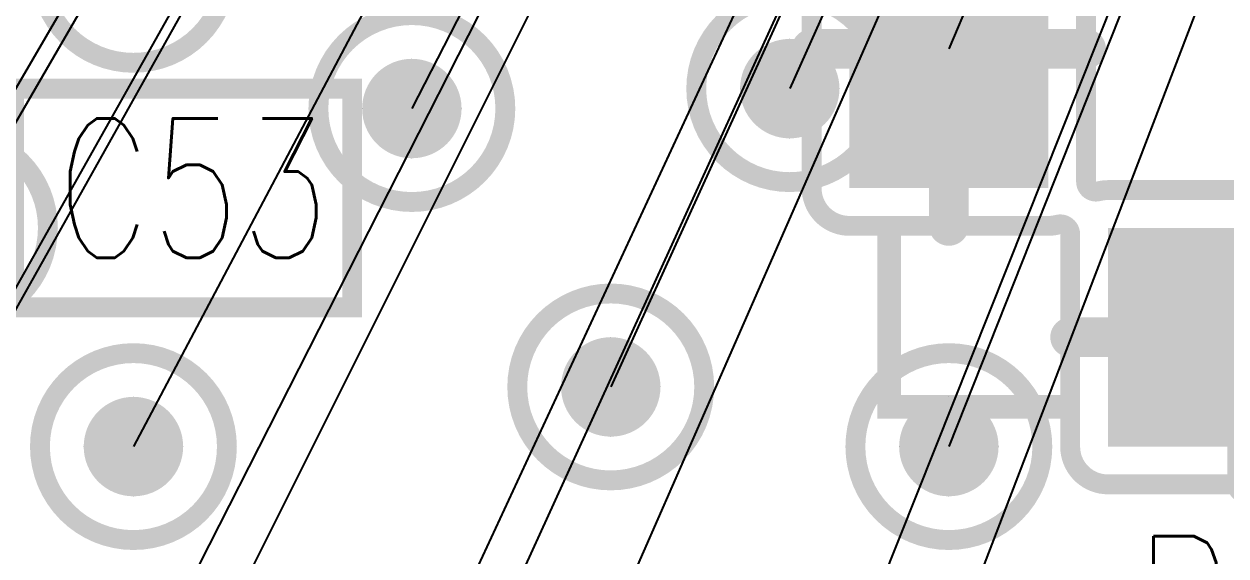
# Model space of a CAD drawing. Extents: x -1.33 to 3.2, y -3.63 to 2.02.
# Drawn here: x -0.5625 to -0.2603, y 0.0875 to 0.2212 of the extents above; entities that cross this region are included whole.
import ezdxf
from ezdxf.enums import TextEntityAlignment as Align

# ---------------------------------------------------------------- set-up
doc = ezdxf.new("R2010")
doc.units = 0
doc.linetypes.add('SIG_0', pattern=[2, 1, 1])
doc.linetypes.add('SIG_52', pattern=[2, 1, 1])
for name, color, linetype in [('2D_LINE_123', 255, 'CONTINUOUS'), ('DRIL_PLTE_THRU_01', 16, 'CONTINUOUS'), ('DRIL_PLTE_THRU_02', 106, 'CONTINUOUS'), ('DRIL_PLTE_THRU_03', 255, 'CONTINUOUS'), ('DRIL_PLTE_THRU_04', 176, 'CONTINUOUS'), ('DRIL_SYMBOL', 254, 'CONTINUOUS'), ('LINK_00', 254, 'CONTINUOUS'), ('PADS_BOT', 5, 'CONTINUOUS'), ('PADS_INNER', 1, 'CONTINUOUS'), ('PADS_TOP', 1, 'CONTINUOUS'), ('PART_NAME_123', 255, 'CONTINUOUS'), ('PART_TOP_2DLINE_123', 255, 'CONTINUOUS'), ('POUR_OUTLINE_01', 1, 'CONTINUOUS'), ('POUR_PADTHERM_01', 1, 'CONTINUOUS'), ('POUR_VIATHERM_01', 1, 'CONTINUOUS'), ('POUR_VIATHERM_02', 112, 'CONTINUOUS'), ('POUR_VIATHERM_04', 5, 'CONTINUOUS'), ('POUR_VOID_01', 1, 'CONTINUOUS'), ('POUR_VOID_03', 222, 'CONTINUOUS'), ('VIAPTS', 34, 'CONTINUOUS')]:
    doc.layers.add(name, color=color, linetype=linetype)
doc.styles.add('W0$005', font='simplex', dxfattribs={"width": 0.75})

# ---------------------------------------------------------------- blocks, each defined once
blk = doc.blocks.new('SMOOTH_0$005')
at = {"const_width": 0.0025}
blk.add_lwpolyline([(-0.00125, 0, 1), (0.00125, 0, 1)], format="xyb", close=True, dxfattribs=at)
blk = doc.blocks.new('DRAWING_8')
at = {"layer": '2D_LINE_123', "const_width": 0.005}
blk.add_lwpolyline([(0, 0), (0, -0.055), (0.085, -0.055), (0.085, 0), (0, 0)], dxfattribs=at)
at = {"layer": '2D_LINE_123'}
for p in [(0, 0), (0, 0), (0.085, 0), (0, -0.055), (0.085, -0.055)]:
    blk.add_blockref('SMOOTH_0$005', p, dxfattribs=at)
blk = doc.blocks.new('POUR_OUTLINE_732')
at = {"layer": 'POUR_OUTLINE_01', "const_width": 0.005}
blk.add_lwpolyline([(-17.1545, -17.71838), (-17.1545, -17.66482, 0.449898), (-17.1573, -17.66234, -0.030079), (-17.16, -17.6625), (-17.23, -17.6625, -0.030079), (-17.2327, -17.66234, 0.449898), (-17.2355, -17.66482), (-17.2355, -17.71838, 0.490306), (-17.23237, -17.7208, -0.063249), (-17.23, -17.7205), (-17.16, -17.7205, -0.063249), (-17.15763, -17.7208, 0.490306)], format="xyb", close=True, dxfattribs=at)
blk = doc.blocks.new('POUR_VOID_691')
at = {"layer": 'POUR_VOID_01', "const_width": 0.005}
blk.add_lwpolyline([(-17.16, -17.7945), (-17.23, -17.7945, -0.414214), (-17.2395, -17.785), (-17.2395, -17.73162, 0.490306), (-17.24263, -17.7292, -0.063249), (-17.245, -17.7295), (-17.295, -17.7295, -0.414214), (-17.3045, -17.72), (-17.3045, -17.65, -0.414214), (-17.295, -17.6405), (-17.255, -17.6405, 0.414214), (-17.2525, -17.638), (-17.2525, -17.585, -0.367892), (-17.2336, -17.56279, 0.367891), (-17.2315, -17.56032), (-17.2315, -17.55, -0.389117), (-17.10678, -17.41401, 0.389117)], format="xyb", dxfattribs=at)
blk = doc.blocks.new('POUR_OUTLINE_677')
blk.add_blockref('POUR_VOID_691', (0, 0))
blk = doc.blocks.new('POUR_PADTHERM_842')
at = {"layer": 'POUR_PADTHERM_01', "const_width": 0.005}
for points in [[(-17.2395, -17.76), (-17.2025, -17.76, 1), (-17.2025, -17.755), (-17.2395, -17.755, 1), (-17.2395, -17.76)], [(-17.1505, -17.755), (-17.1875, -17.755, 1), (-17.1875, -17.76), (-17.1505, -17.76, 1), (-17.1505, -17.755)], [(-17.1925, -17.7945), (-17.1925, -17.785, 1), (-17.1975, -17.785), (-17.1975, -17.7945, 1), (-17.1925, -17.7945)]]:
    blk.add_lwpolyline(points, format="xyb", dxfattribs=at)
blk = doc.blocks.new('POUR_PADTHERM_843')
at = {"layer": 'POUR_PADTHERM_01', "const_width": 0.005}
for points in [[(-17.2725, -17.6405), (-17.2725, -17.675, 1), (-17.2675, -17.675), (-17.2675, -17.6405, 1), (-17.2725, -17.6405)], [(-17.3045, -17.6875), (-17.295, -17.6875, 1), (-17.295, -17.6825), (-17.3045, -17.6825, 1), (-17.3045, -17.6875)], [(-17.2675, -17.7295), (-17.2675, -17.695, 1), (-17.2725, -17.695), (-17.2725, -17.7295, 1), (-17.2675, -17.7295)]]:
    blk.add_lwpolyline(points, format="xyb", dxfattribs=at)
blk = doc.blocks.new('POUR_VIATHERM_971')
at = {"layer": 'POUR_VIATHERM_01'}
for points in [[(-17.355, -17.7575), (-17.355, -17.7575)], [(-17.3675, -17.77), (-17.3675, -17.77)], [(-17.3425, -17.77), (-17.3425, -17.77)], [(-17.355, -17.7825), (-17.355, -17.7825)]]:
    blk.add_lwpolyline(points, dxfattribs=at)
blk = doc.blocks.new('POUR_VIATHERM_973')
at = {"layer": 'POUR_VIATHERM_01'}
for points in [[(-17.27, -17.7725), (-17.27, -17.7725)], [(-17.2825, -17.785), (-17.2825, -17.785)], [(-17.2575, -17.785), (-17.2575, -17.785)], [(-17.27, -17.7975), (-17.27, -17.7975)]]:
    blk.add_lwpolyline(points, dxfattribs=at)
blk = doc.blocks.new('POUR_VIATHERM_1007')
at = {"layer": 'POUR_VIATHERM_01'}
for points in [[(-17.31, -17.6825), (-17.31, -17.6825)], [(-17.3225, -17.695), (-17.3225, -17.695)], [(-17.31, -17.7075), (-17.31, -17.7075)]]:
    blk.add_lwpolyline(points, dxfattribs=at)
blk = doc.blocks.new('POUR_VIATHERM_1008')
at = {"layer": 'POUR_VIATHERM_01'}
for points in [[(-17.405, -17.6875), (-17.405, -17.6875)], [(-17.4175, -17.7), (-17.4175, -17.7)], [(-17.3925, -17.7), (-17.3925, -17.7)], [(-17.405, -17.7125), (-17.405, -17.7125)]]:
    blk.add_lwpolyline(points, dxfattribs=at)
blk = doc.blocks.new('POUR_VIATHERM_1039')
at = {"layer": 'POUR_VIATHERM_01'}
for points in [[(-17.475, -17.7725), (-17.475, -17.7725)], [(-17.4875, -17.785), (-17.4875, -17.785)], [(-17.4625, -17.785), (-17.4625, -17.785)], [(-17.475, -17.7975), (-17.475, -17.7975)]]:
    blk.add_lwpolyline(points, dxfattribs=at)
blk = doc.blocks.new('POUR_PADTHERM_844')
at = {"layer": 'POUR_PADTHERM_01', "const_width": 0.005}
blk.add_lwpolyline([(-17.2355, -17.6825), (-17.245, -17.6825, 1), (-17.245, -17.6875), (-17.2355, -17.6875, 1), (-17.2355, -17.6825)], format="xyb", dxfattribs=at)
blk = doc.blocks.new('POUR_HEADER_0')
for name in ['POUR_OUTLINE_677', 'POUR_PADTHERM_843', 'POUR_OUTLINE_732', 'POUR_VIATHERM_1007', 'POUR_PADTHERM_844', 'POUR_VIATHERM_1008', 'POUR_PADTHERM_842', 'POUR_VIATHERM_971', 'POUR_VIATHERM_1039', 'POUR_VIATHERM_973']:
    blk.add_blockref(name, (18, 18))
blk = doc.blocks.new('POUR_VIATHERM_255')
at = {"layer": 'POUR_VIATHERM_04'}
for points in [[(-17.355, -17.7575), (-17.355, -17.7575)], [(-17.3675, -17.77), (-17.3675, -17.77)], [(-17.3425, -17.77), (-17.3425, -17.77)], [(-17.355, -17.7825), (-17.355, -17.7825)]]:
    blk.add_lwpolyline(points, dxfattribs=at)
blk = doc.blocks.new('POUR_VIATHERM_257')
at = {"layer": 'POUR_VIATHERM_04'}
for points in [[(-17.27, -17.7725), (-17.27, -17.7725)], [(-17.2825, -17.785), (-17.2825, -17.785)], [(-17.2575, -17.785), (-17.2575, -17.785)], [(-17.27, -17.7975), (-17.27, -17.7975)]]:
    blk.add_lwpolyline(points, dxfattribs=at)
blk = doc.blocks.new('POUR_VIATHERM_292')
at = {"layer": 'POUR_VIATHERM_04'}
for points in [[(-17.31, -17.6825), (-17.31, -17.6825)], [(-17.3225, -17.695), (-17.3225, -17.695)], [(-17.2975, -17.695), (-17.2975, -17.695)], [(-17.31, -17.7075), (-17.31, -17.7075)]]:
    blk.add_lwpolyline(points, dxfattribs=at)
blk = doc.blocks.new('POUR_VIATHERM_293')
at = {"layer": 'POUR_VIATHERM_04'}
for points in [[(-17.405, -17.6875), (-17.405, -17.6875)], [(-17.4175, -17.7), (-17.4175, -17.7)], [(-17.3925, -17.7), (-17.3925, -17.7)], [(-17.405, -17.7125), (-17.405, -17.7125)]]:
    blk.add_lwpolyline(points, dxfattribs=at)
blk = doc.blocks.new('POUR_VIATHERM_324')
at = {"layer": 'POUR_VIATHERM_04'}
for points in [[(-17.475, -17.7725), (-17.475, -17.7725)], [(-17.4875, -17.785), (-17.4875, -17.785)], [(-17.4625, -17.785), (-17.4625, -17.785)], [(-17.475, -17.7975), (-17.475, -17.7975)]]:
    blk.add_lwpolyline(points, dxfattribs=at)
blk = doc.blocks.new('POUR_HEADER_1')
for name in ['POUR_VIATHERM_292', 'POUR_VIATHERM_293', 'POUR_VIATHERM_255', 'POUR_VIATHERM_324', 'POUR_VIATHERM_257']:
    blk.add_blockref(name, (18, 18))
blk = doc.blocks.new('POUR_VIATHERM_2196')
at = {"layer": 'POUR_VIATHERM_02'}
for points in [[(-17.355, -17.7575), (-17.355, -17.7575)], [(-17.3675, -17.77), (-17.3675, -17.77)], [(-17.3425, -17.77), (-17.3425, -17.77)], [(-17.355, -17.7825), (-17.355, -17.7825)]]:
    blk.add_lwpolyline(points, dxfattribs=at)
blk = doc.blocks.new('POUR_VIATHERM_2198')
at = {"layer": 'POUR_VIATHERM_02'}
for points in [[(-17.27, -17.7725), (-17.27, -17.7725)], [(-17.2825, -17.785), (-17.2825, -17.785)], [(-17.2575, -17.785), (-17.2575, -17.785)], [(-17.27, -17.7975), (-17.27, -17.7975)]]:
    blk.add_lwpolyline(points, dxfattribs=at)
blk = doc.blocks.new('POUR_VIATHERM_2233')
at = {"layer": 'POUR_VIATHERM_02'}
for points in [[(-17.31, -17.6825), (-17.31, -17.6825)], [(-17.3225, -17.695), (-17.3225, -17.695)], [(-17.2975, -17.695), (-17.2975, -17.695)], [(-17.31, -17.7075), (-17.31, -17.7075)]]:
    blk.add_lwpolyline(points, dxfattribs=at)
blk = doc.blocks.new('POUR_VIATHERM_2234')
at = {"layer": 'POUR_VIATHERM_02'}
for points in [[(-17.405, -17.6875), (-17.405, -17.6875)], [(-17.4175, -17.7), (-17.4175, -17.7)], [(-17.3925, -17.7), (-17.3925, -17.7)], [(-17.405, -17.7125), (-17.405, -17.7125)]]:
    blk.add_lwpolyline(points, dxfattribs=at)
blk = doc.blocks.new('POUR_VIATHERM_2265')
at = {"layer": 'POUR_VIATHERM_02'}
for points in [[(-17.475, -17.7725), (-17.475, -17.7725)], [(-17.4875, -17.785), (-17.4875, -17.785)], [(-17.4625, -17.785), (-17.4625, -17.785)], [(-17.475, -17.7975), (-17.475, -17.7975)]]:
    blk.add_lwpolyline(points, dxfattribs=at)
blk = doc.blocks.new('POUR_HEADER_2')
for name in ['POUR_VIATHERM_2233', 'POUR_VIATHERM_2234', 'POUR_VIATHERM_2196', 'POUR_VIATHERM_2265', 'POUR_VIATHERM_2198']:
    blk.add_blockref(name, (18, 18))
blk = doc.blocks.new('POUR_VOID_1778')
at = {"layer": 'POUR_VOID_03', "const_width": 0.005}
blk.add_lwpolyline([(-17.4985, -17.665, 1), (-17.4515, -17.665, 1)], format="xyb", close=True, dxfattribs=at)
blk = doc.blocks.new('POUR_VOID_1777')
at = {"layer": 'POUR_VOID_03', "const_width": 0.005}
blk.add_lwpolyline([(-17.5435, -17.73, 1), (-17.4965, -17.73, 1)], format="xyb", close=True, dxfattribs=at)
blk = doc.blocks.new('POUR_VOID_1774')
at = {"layer": 'POUR_VOID_03', "const_width": 0.005}
blk.add_lwpolyline([(-17.4985, -17.785, 1), (-17.4515, -17.785, 1)], format="xyb", close=True, dxfattribs=at)
blk = doc.blocks.new('POUR_VOID_1758')
at = {"layer": 'POUR_VOID_03', "const_width": 0.005}
blk.add_lwpolyline([(-17.4285, -17.7, 1), (-17.3815, -17.7, 1)], format="xyb", close=True, dxfattribs=at)
blk = doc.blocks.new('POUR_VOID_1744')
at = {"layer": 'POUR_VOID_03', "const_width": 0.005}
blk.add_lwpolyline([(-17.3335, -17.695, 1), (-17.2865, -17.695, 1)], format="xyb", close=True, dxfattribs=at)
blk = doc.blocks.new('POUR_VOID_1743')
at = {"layer": 'POUR_VOID_03', "const_width": 0.005}
blk.add_lwpolyline([(-17.3785, -17.77, 1), (-17.3315, -17.77, 1)], format="xyb", close=True, dxfattribs=at)
blk = doc.blocks.new('POUR_VOID_1740')
at = {"layer": 'POUR_VOID_03', "const_width": 0.005}
blk.add_lwpolyline([(-17.2935, -17.785, 1), (-17.2465, -17.785, 1)], format="xyb", close=True, dxfattribs=at)
blk = doc.blocks.new('POUR_OUTLINE_1392')
for name in ['POUR_VOID_1778', 'POUR_VOID_1744', 'POUR_VOID_1758', 'POUR_VOID_1777', 'POUR_VOID_1743', 'POUR_VOID_1774', 'POUR_VOID_1740']:
    blk.add_blockref(name, (0, 0))
blk = doc.blocks.new('POUR_HEADER_3')
blk.add_blockref('POUR_OUTLINE_1392', (18, 15.915))
blk = doc.blocks.new('SMOOTH_0$006')
at = {"const_width": 0.003}
blk.add_lwpolyline([(-0.0015, 0, 1), (0.0015, 0, 1)], format="xyb", close=True, dxfattribs=at)
blk = doc.blocks.new('PART_BODY_TOP_24')
at = {"layer": 'PART_TOP_2DLINE_123', "const_width": 0.006}
blk.add_lwpolyline([(-0.05, -0.02), (0.05, -0.02), (0.05, 0.02), (-0.05, 0.02)], close=True, dxfattribs=at)
at = {"layer": 'PART_TOP_2DLINE_123'}
for p in [(-0.05, 0.02), (0.05, 0.02), (-0.05, -0.02), (0.05, -0.02)]:
    blk.add_blockref('SMOOTH_0$006', p, dxfattribs=at)
blk = doc.blocks.new('DRIL_HOLE_0')
blk.add_lwpolyline([(0, 0, 1), (0, 0, 1)], format="xyb", close=True)
blk = doc.blocks.new('PAD_10')
blk.add_lwpolyline([(0, 0, 1), (0, 0, 1)], format="xyb", close=True)
blk = doc.blocks.new('PAD_12')
at = {"const_width": 0.028}
blk.add_lwpolyline([(-0.014, 0), (0.014, 0)], dxfattribs=at)
blk = doc.blocks.new('STK_TOP_8')
at = {"layer": 'DRIL_PLTE_THRU_01'}
blk.add_blockref('DRIL_HOLE_0', (0, 0), dxfattribs=at)
at = {"layer": 'DRIL_PLTE_THRU_02'}
blk.add_blockref('DRIL_HOLE_0', (0, 0), dxfattribs=at)
at = {"layer": 'DRIL_PLTE_THRU_03'}
blk.add_blockref('DRIL_HOLE_0', (0, 0), dxfattribs=at)
at = {"layer": 'DRIL_PLTE_THRU_04'}
blk.add_blockref('DRIL_HOLE_0', (0, 0), dxfattribs=at)
at = {"layer": 'PADS_BOT'}
blk.add_blockref('PAD_10', (0, 0), dxfattribs=at)
at = {"layer": 'PADS_INNER'}
blk.add_blockref('PAD_10', (0, 0), dxfattribs=at)
at = {"layer": 'PADS_TOP'}
blk.add_blockref('PAD_12', (0, 0), dxfattribs=at)
blk = doc.blocks.new('SYM_TOP_6')
for name, p in [('PART_BODY_TOP_24', (0, 0)), ('STK_TOP_8', (-0.0255, 0)), ('STK_TOP_8', (0.0255, 0))]:
    blk.add_blockref(name, p)
blk = doc.blocks.new('PART_TOP_54')
blk.add_blockref('SYM_TOP_6', (0, 0))
at = {"layer": 'PART_NAME_123', "style": 'W0$005', "width": 0.75}
blk.add_text('C53', height=0.035, dxfattribs=at).set_placement((0.045, -0.23), align=Align.MIDDLE_CENTER)
blk = doc.blocks.new('PART_BODY_TOP_39')
at = {"layer": 'PART_TOP_2DLINE_123', "const_width": 0.006}
for points in [[(-0.045, 0.09), (-0.09, 0.09), (-0.09, 0.045)], [(0.045, 0.09), (0.09, 0.09), (0.09, 0.045)], [(-0.09, -0.045), (-0.09, -0.09), (-0.045, -0.09)], [(0.045, -0.09), (0.09, -0.09), (0.09, -0.045)], [(-0.09, -0.06), (-0.06, -0.09)], [(0.06, -0.09), (0.09, -0.06)]]:
    blk.add_lwpolyline(points, dxfattribs=at)
at = {"layer": 'PART_TOP_2DLINE_123'}
for p in [(-0.09, 0.09), (-0.045, 0.09), (0.045, 0.09), (0.09, 0.09), (-0.09, 0.045), (0.09, 0.045), (-0.09, -0.045), (0.09, -0.045), (-0.09, -0.06), (0.09, -0.06), (-0.09, -0.09), (-0.06, -0.09), (-0.045, -0.09), (0.045, -0.09), (0.06, -0.09), (0.09, -0.09)]:
    blk.add_blockref('SMOOTH_0$006', p, dxfattribs=at)
blk = doc.blocks.new('PAD_49')
at = {"const_width": 0.055}
blk.add_lwpolyline([(-0.035, 0), (0.035, 0)], dxfattribs=at)
blk = doc.blocks.new('STK_TOP_33')
at = {"layer": 'DRIL_PLTE_THRU_01'}
blk.add_blockref('DRIL_HOLE_0', (0, 0), dxfattribs=at)
at = {"layer": 'DRIL_PLTE_THRU_02'}
blk.add_blockref('DRIL_HOLE_0', (0, 0), dxfattribs=at)
at = {"layer": 'DRIL_PLTE_THRU_03'}
blk.add_blockref('DRIL_HOLE_0', (0, 0), dxfattribs=at)
at = {"layer": 'DRIL_PLTE_THRU_04'}
blk.add_blockref('DRIL_HOLE_0', (0, 0), dxfattribs=at)
at = {"layer": 'PADS_BOT'}
blk.add_blockref('PAD_10', (0, 0), dxfattribs=at)
at = {"layer": 'PADS_INNER'}
blk.add_blockref('PAD_10', (0, 0), dxfattribs=at)
at = {"layer": 'PADS_TOP'}
blk.add_blockref('PAD_49', (0, 0), dxfattribs=at)
blk = doc.blocks.new('PAD_51')
at = {"const_width": 0.05}
blk.add_lwpolyline([(-0.035, 0), (0.035, 0)], dxfattribs=at)
blk = doc.blocks.new('STK_TOP_34')
at = {"layer": 'DRIL_PLTE_THRU_01'}
blk.add_blockref('DRIL_HOLE_0', (0, 0), dxfattribs=at)
at = {"layer": 'DRIL_PLTE_THRU_02'}
blk.add_blockref('DRIL_HOLE_0', (0, 0), dxfattribs=at)
at = {"layer": 'DRIL_PLTE_THRU_03'}
blk.add_blockref('DRIL_HOLE_0', (0, 0), dxfattribs=at)
at = {"layer": 'DRIL_PLTE_THRU_04'}
blk.add_blockref('DRIL_HOLE_0', (0, 0), dxfattribs=at)
at = {"layer": 'PADS_BOT'}
blk.add_blockref('PAD_10', (0, 0), dxfattribs=at)
at = {"layer": 'PADS_INNER'}
blk.add_blockref('PAD_10', (0, 0), dxfattribs=at)
at = {"layer": 'PADS_TOP', "rotation": 90}
blk.add_blockref('PAD_51', (0, 0), dxfattribs=at)
blk = doc.blocks.new('SYM_TOP_21')
for name, p in [('STK_TOP_33', (0, 0.0725)), ('PART_BODY_TOP_39', (0, 0)), ('STK_TOP_34', (-0.075, 0)), ('STK_TOP_34', (0.075, 0)), ('STK_TOP_33', (0, -0.0725))]:
    blk.add_blockref(name, p)
blk = doc.blocks.new('PART_TOP_154')
blk.add_blockref('SYM_TOP_21', (0, 0))
at = {"layer": 'PART_NAME_123', "style": 'W0$005', "width": 0.75}
blk.add_text('P5', height=0.035, rotation=-180, dxfattribs=at).set_placement((0.005, 0.14), align=Align.MIDDLE_CENTER)
blk = doc.blocks.new('DRIL_SYMBOL_0$012')
at = {"layer": 'DRIL_SYMBOL', "const_width": 0.002}
for points in [[(0, -0.01), (0, 0.01)], [(-0.01, 0), (0.01, 0)]]:
    blk.add_lwpolyline(points, dxfattribs=at)
blk = doc.blocks.new('DRIL_HOLE_0$012')
at = {"const_width": 0.006}
blk.add_lwpolyline([(-0.003, 0, 1), (0.003, 0, 1)], format="xyb", close=True, dxfattribs=at)
blk.add_blockref('DRIL_SYMBOL_0$012', (0, 0))
blk = doc.blocks.new('PAD_66')
at = {"const_width": 0.0125}
blk.add_lwpolyline([(0, -0.00625, 1), (0, 0.00625, 1)], format="xyb", close=True, dxfattribs=at)
blk = doc.blocks.new('STK_TOP_3')
at = {"layer": 'DRIL_PLTE_THRU_01'}
blk.add_blockref('DRIL_HOLE_0$012', (0, 0), dxfattribs=at)
at = {"layer": 'DRIL_PLTE_THRU_02'}
blk.add_blockref('DRIL_HOLE_0$012', (0, 0), dxfattribs=at)
at = {"layer": 'DRIL_PLTE_THRU_03'}
blk.add_blockref('DRIL_HOLE_0$012', (0, 0), dxfattribs=at)
at = {"layer": 'DRIL_PLTE_THRU_04'}
blk.add_blockref('DRIL_HOLE_0$012', (0, 0), dxfattribs=at)
at = {"layer": 'PADS_BOT'}
blk.add_blockref('PAD_66', (0, 0), dxfattribs=at)
at = {"layer": 'PADS_INNER'}
blk.add_blockref('PAD_66', (0, 0), dxfattribs=at)
at = {"layer": 'PADS_TOP'}
blk.add_blockref('PAD_66', (0, 0), dxfattribs=at)
blk = doc.blocks.new('SYM_TOP_1')
blk.add_blockref('STK_TOP_3', (0, 0))

msp = doc.modelspace()

# ---------------------------------------------------------------- linework, layer by layer
at = {"layer": 'LINK_00', "linetype": 'SIG_0'}
for q in [(-0.685, -0.065), (-0.635, 0.03), (-0.62, 0.11), (-0.595, -0.065), (-0.58, 0.17), (-0.545, 0.005), (-0.535, 0.115), (-0.505, -0.065), (-0.465, 0.2), (-0.46, 0.06), (-0.45, -0.01), (-0.415, 0.13), (-0.405, -0.065), (-0.37, 0.205), (-0.35, 0.01), (-0.33, 0.215), (-0.33, 0.115)]:
    msp.add_line((0.28, 1.655), q, dxfattribs=at)

# ---------------------------------------------------------------- block references
at = {"linetype": 'SIG_0'}
for name in ['POUR_HEADER_0', 'POUR_HEADER_1', 'POUR_HEADER_2']:
    msp.add_blockref(name, (-1.06, -0.1), dxfattribs=at)
at = {"linetype": 'SIG_52'}
msp.add_blockref('POUR_HEADER_3', (-1.06, 1.985), dxfattribs=at)
for name, p in [('PART_TOP_54', (-0.565, 0.41)), ('DRAWING_8', (-0.565, 0.205))]:
    msp.add_blockref(name, p)
at = {"rotation": 180}
msp.add_blockref('PART_TOP_154', (-0.255, 0.215), dxfattribs=at)
at = {"layer": 'VIAPTS', "linetype": 'SIG_0'}
for p in [(-0.37, 0.205), (-0.465, 0.2), (-0.415, 0.13), (-0.535, 0.115), (-0.33, 0.115)]:
    msp.add_blockref('SYM_TOP_1', p, dxfattribs=at)

doc.saveas('drawing.dxf')
